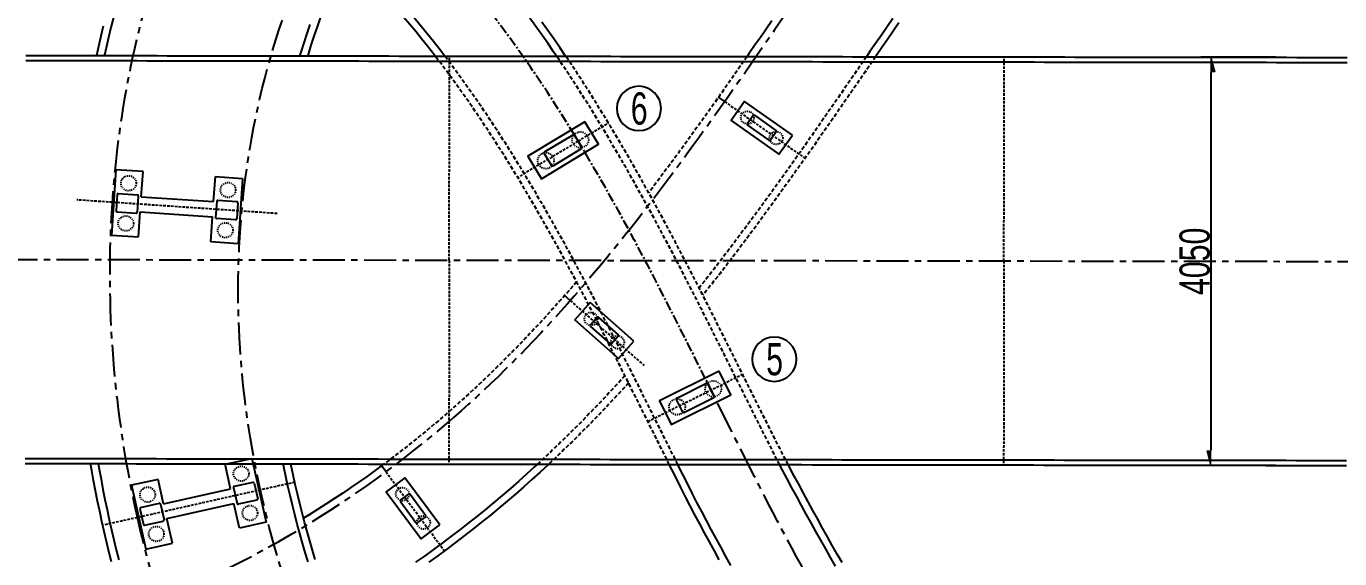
# Model space of a CAD drawing. Header units: millimetres. Extents: x 0 to 987207, y 0 to 5060561.
# Drawn here: x 493675.7 to 493805.9, y 2529696.5 to 2529749.3 of the extents above; entities that cross this region are included whole.
import ezdxf

# ---------------------------------------------------------------- set-up
doc = ezdxf.new("R2010")
doc.units = ezdxf.units.MM
doc.header["$LTSCALE"] = 0.1
doc.linetypes.add('CENTER', pattern=[50.8, 31.75, -6.35, 6.35, -6.35])
doc.linetypes.add('DASHED', pattern=[19.05, 12.7, -6.35])
doc.layers.get('0').update_dxf_attribs({"linetype": 'CONTINUOUS'})
doc.layers.get('Defpoints').update_dxf_attribs({"color": 150, "linetype": 'CONTINUOUS'})
for name, color, linetype in [('1', 1, 'CONTINUOUS'), ('TLJ', 180, 'CONTINUOUS'), ('YLJ', 210, 'CONTINUOUS'), ('zhix', 1, 'CENTER'), ('墩柱图(立面)', 7, 'CONTINUOUS'), ('桥梁', 94, 'CONTINUOUS')]:
    doc.layers.add(name, color=color, linetype=linetype)
doc.layers.add('标注', color=1, linetype='CONTINUOUS', lineweight=18)
doc.styles.add('BM_Dim', font='fsdb_e.shx', dxfattribs={"width": 0.75, "bigfont": 'hztxt.shx'})
doc.styles.add('MyFont', font='fsdb_e.shx', dxfattribs={"width": 0.78, "bigfont": 'hztxt.shx'})
doc.dimstyles.new('1-100', dxfattribs={"dimtxt": 3, "dimasz": 1.5, "dimexe": 1, "dimexo": 0.6, "dimgap": 0.1, "dimtad": 1, "dimdec": 0, "dimlfac": 100, "dimdsep": 46, "dimtxsty": 'BM_Dim', "dimblk": 'ARR-1', "dimcen": 0.09, "dimclrd": 256, "dimclre": 256, "dimclrt": 7, "dimadec": 1, "dimazin": 2, "dimtfac": 1, "dimtdec": 0, "dimtmove": 2, "dimatfit": 3, "dimldrblk": 'ARR-1', "dimfxl": 1, "dimtolj": 1, "dimtzin": 0, "dimlwd": 25, "dimarcsym": 1})

# ---------------------------------------------------------------- blocks, each defined once
blk = doc.blocks.new('ARR-1')
at = {"color": 1, "linetype": 'Continuous'}
for p, q in [((0, 0), (-1, 0)), ((0, 0), (-0.966, -0.259)), ((-0.966, -0.259), (-0.966, 0))]:
    blk.add_line(p, q, dxfattribs=at)
for points in [[(-0.966, -0.259), (-0.966, 0), (0, 0)], [(0, 0), (-0.966, 0), (-0.966, -0.259), (0, 0)], [(0, 0), (-0.966, -0.259), (-0.966, 0), (0, 0)], [(0, 0), (-0.966, -0.259), (-0.966, 0), (0, 0)]]:
    blk.add_solid(points, dxfattribs=at)
blk = doc.blocks.new('*D391')
at = {"layer": 'Defpoints', "color": 0}
for p in [(493800.16, 2529746.24), (493793.15, 2529705.74), (493800.16, 2529705.74)]:
    blk.add_point(p, dxfattribs=at)
at = {"layer": '标注', "lineweight": -2}
for p, q in [((493799.56, 2529746.24), (493792.15, 2529746.24)), ((493799.56, 2529705.74), (493792.15, 2529705.74))]:
    blk.add_line(p, q, dxfattribs=at)
at = {"layer": '标注', "lineweight": 25}
blk.add_line((493793.15, 2529744.74), (493793.15, 2529707.24), dxfattribs=at)
at = {"layer": '标注', "lineweight": 25, "xscale": 1.5, "yscale": 1.5, "zscale": 1.5}
for p, rotation in [((493793.15, 2529746.24), 90), ((493793.15, 2529705.74), 270)]:
    blk.add_blockref('ARR-1', p, dxfattribs=dict(at, rotation=rotation))
at = {"layer": '标注', "color": 7, "insert": (493791.55, 2529725.99), "char_height": 3, "attachment_point": 5, "rotation": 90, "style": 'BM_Dim'}
blk.add_mtext('\\A1;4050', dxfattribs=at)

msp = doc.modelspace()

# ---------------------------------------------------------------- linework, layer by layer
at = {"layer": '1', "color": 8, "linetype": 'Continuous'}
for p, q in [((493747.7589, 2529740.4625), (493747.1818, 2529739.6458)), ((493747.2058, 2529739.5065), (493749.3292, 2529738.0061)), ((493747.8983, 2529740.4865), (493750.0217, 2529738.9861)), ((493750.0457, 2529738.8468), (493749.4686, 2529738.0301)), ((493684.5733, 2529735.0826), (493684.1315, 2529728.5977)), ((493687.2671, 2529734.8991), (493684.5733, 2529735.0826)), ((493687.0972, 2529732.4049), (493687.2671, 2529734.8991)), ((493694.2705, 2529731.9161), (493694.4405, 2529734.4103)), ((493694.2705, 2529731.9161), (493694.4405, 2529734.4103)), ((493694.4405, 2529734.4103), (493697.1342, 2529734.2268)), ((493697.1342, 2529734.2268), (493696.6924, 2529727.7418)), ((493684.7061, 2529732.6179), (493684.5973, 2529731.0216)), ((493684.8127, 2529732.7109), (493686.7083, 2529732.5817)), ((493686.8013, 2529732.4752), (493686.6925, 2529730.8789)), ((493687.0972, 2529732.4049), (493694.2705, 2529731.9161)), ((493694.5732, 2529731.9456), (493694.4645, 2529730.3493)), ((493696.5754, 2529731.9094), (493694.6798, 2529732.0386)), ((493696.6684, 2529731.8029), (493696.5596, 2529730.2066)), ((493684.6903, 2529730.915), (493686.5859, 2529730.7859)), ((493686.8253, 2529728.4141), (493686.9952, 2529730.9083)), ((493686.9952, 2529730.9083), (493694.1686, 2529730.4196)), ((493693.9986, 2529727.9254), (493694.1686, 2529730.4196)), ((493693.9986, 2529727.9254), (493694.1686, 2529730.4196)), ((493696.453, 2529730.1136), (493694.5574, 2529730.2428)), ((493684.1315, 2529728.5977), (493686.8253, 2529728.4141)), ((493696.6924, 2529727.7418), (493693.9986, 2529727.9254)), ((493732.2864, 2529720.4199), (493731.6254, 2529719.6696)), ((493732.4275, 2529720.4289), (493734.3785, 2529718.7102)), ((493731.6343, 2529719.5284), (493733.5852, 2529717.8097)), ((493734.3874, 2529718.569), (493733.7264, 2529717.8187)), ((493695.4098, 2529705.8435), (493698.0444, 2529706.4342)), ((493695.9567, 2529703.404), (493695.4098, 2529705.8435)), ((493695.9567, 2529703.404), (493695.4098, 2529705.8435)), ((493698.0444, 2529706.4342), (493699.4664, 2529700.0916)), ((493688.7647, 2529704.3536), (493686.1301, 2529703.7629)), ((493689.3117, 2529701.9142), (493688.7647, 2529704.3536)), ((493686.1301, 2529703.7629), (493687.5522, 2529697.4204)), ((493689.3117, 2529701.9142), (493695.9567, 2529703.404)), ((493696.2385, 2529703.5184), (493696.5885, 2529701.9572)), ((493698.1682, 2529704.0536), (493696.3142, 2529703.6379)), ((493698.2876, 2529703.9779), (493698.6377, 2529702.4166)), ((493687.0346, 2529701.5574), (493688.8885, 2529701.973)), ((493689.008, 2529701.8973), (493689.358, 2529700.3361)), ((493689.6398, 2529700.4505), (493696.2849, 2529701.9404)), ((493696.8318, 2529699.5009), (493696.2849, 2529701.9404)), ((493696.8318, 2529699.5009), (493696.2849, 2529701.9404)), ((493698.562, 2529702.2972), (493696.708, 2529701.8815)), ((493712.7817, 2529702.1659), (493714.3263, 2529700.0745)), ((493713.6071, 2529702.8999), (493712.8027, 2529702.3058)), ((493713.7469, 2529702.8789), (493715.2916, 2529700.7874)), ((493686.9589, 2529701.4379), (493687.3089, 2529699.8767)), ((493690.1868, 2529698.0111), (493689.6398, 2529700.4505)), ((493715.2706, 2529700.6476), (493714.4662, 2529700.0535)), ((493687.4284, 2529699.801), (493689.2823, 2529700.2166)), ((493699.4664, 2529700.0916), (493696.8318, 2529699.5009)), ((493687.5522, 2529697.4204), (493690.1868, 2529698.0111))]:
    msp.add_line(p, q, dxfattribs=at)
at = {"layer": '1', "color": 4, "linetype": 'Continuous'}
for p, q in [((493727.0892, 2529736.8465), (493729.9129, 2529738.5544)), ((493730.0502, 2529738.5206), (493730.7747, 2529737.3227)), ((493727.9173, 2529735.4774), (493730.7409, 2529737.1854)), ((493727.0554, 2529736.7092), (493727.78, 2529735.5113)), ((493740.1838, 2529712.4214), (493743.1372, 2529713.8937)), ((493743.2713, 2529713.8488), (493743.8959, 2529712.5958)), ((493740.1389, 2529712.2873), (493740.7635, 2529711.0344)), ((493740.8976, 2529710.9895), (493743.851, 2529712.4617))]:
    msp.add_line(p, q, dxfattribs=at)
at = {"layer": '1', "color": 8, "linetype": 'Continuous'}
for points in [[(493751.6458, 2529738.512), (493746.9089, 2529741.859), (493745.5817, 2529739.9806), (493750.3186, 2529736.6336), (493751.6458, 2529738.512)], [(493735.9426, 2529718.0652), (493731.5905, 2529721.8992), (493730.0702, 2529720.1734), (493734.4223, 2529716.3394), (493735.9426, 2529718.0652)], [(493716.6846, 2529699.8272), (493713.2388, 2529704.4926), (493711.3887, 2529703.1262), (493714.8345, 2529698.4607), (493716.6846, 2529699.8272)]]:
    msp.add_lwpolyline(points, dxfattribs=at)
at = {"layer": '1', "color": 4, "linetype": 'Continuous'}
for points in [[(493731.0659, 2529739.8362), (493725.4186, 2529736.4204), (493726.7642, 2529734.1957), (493732.4115, 2529737.6115), (493731.0659, 2529739.8362)], [(493744.3908, 2529715.0773), (493738.4841, 2529712.1328), (493739.644, 2529709.8059), (493745.5508, 2529712.7504), (493744.3908, 2529715.0773)]]:
    msp.add_lwpolyline(points, dxfattribs=at)
at = {"layer": '1', "color": 8, "linetype": 'DASHED', "ltscale": 0.01}
for centre, radius in [((493747.1845, 2529740.2562), 0.65), ((493750.043, 2529738.2364), 0.65), ((493685.8353, 2529733.7438), 0.75), ((493695.7024, 2529733.0715), 0.75), ((493685.5633, 2529729.753), 0.75), ((493695.4305, 2529729.0807), 0.75), ((493731.6933, 2529720.2761), 0.65), ((493734.3195, 2529717.9625), 0.65), ((493697.0005, 2529704.9191), 0.75), ((493687.7209, 2529702.8385), 0.75), ((493712.9969, 2529702.8844), 0.65), ((493697.8756, 2529701.016), 0.75), ((493715.0763, 2529700.069), 0.65), ((493688.596, 2529698.9354), 0.75)]:
    msp.add_circle(centre, radius, dxfattribs=at)
at = {"layer": '1', "color": 1, "linetype": 'DASHED', "ltscale": 0.01}
for centre in [(493730.6264, 2529738.051), (493727.2038, 2529735.9808), (493743.8073, 2529713.3338), (493740.2275, 2529711.5493)]:
    msp.add_circle(centre, 0.8, dxfattribs=at)
at = {"layer": '1', "color": 8, "linetype": 'Continuous'}
for centre, start, end in [((493747.2635, 2529739.5881), 144.755793, 234.755793), ((493747.8406, 2529740.4048), 54.755793, 144.755793), ((493749.964, 2529738.9045), 324.755793, 54.755793), ((493749.3869, 2529738.0878), 234.755793, 324.755793), ((493684.8059, 2529732.6111), 86.102232, 176.102232), ((493686.7015, 2529732.482), 356.102232, 86.102232), ((493694.673, 2529731.9388), 86.102232, 176.102232), ((493696.5686, 2529731.8097), 356.102232, 86.102232), ((493684.6971, 2529731.0148), 176.102232, 266.102232), ((493686.5927, 2529730.8857), 266.102232, 356.102232), ((493694.5642, 2529730.3425), 176.102232, 266.102232), ((493696.4598, 2529730.2134), 266.102232, 356.102232), ((493732.3614, 2529720.3538), 48.621762, 138.621762), ((493731.7004, 2529719.6035), 138.621762, 228.621762), ((493734.3124, 2529718.6351), 318.621762, 48.621762), ((493733.6514, 2529717.8848), 228.621762, 318.621762), ((493696.3361, 2529703.5403), 102.637038, 192.637038), ((493698.1901, 2529703.956), 12.637038, 102.637038), ((493688.9104, 2529701.8754), 12.637038, 102.637038), ((493696.6861, 2529701.9791), 192.637038, 282.637038), ((493698.5401, 2529702.3948), 282.637038, 12.637038), ((493712.8621, 2529702.2253), 126.448831, 216.448831), ((493713.6665, 2529702.8194), 36.448831, 126.448831), ((493687.0565, 2529701.4598), 102.637038, 192.637038), ((493715.2111, 2529700.728), 306.448831, 36.448831), ((493687.4065, 2529699.8985), 192.637038, 282.637038), ((493689.2605, 2529700.3142), 282.637038, 12.637038), ((493714.4068, 2529700.1339), 216.448831, 306.448831)]:
    msp.add_arc(centre, 0.1, start, end, dxfattribs=at)
at = {"layer": '1', "color": 4, "linetype": 'Continuous'}
for centre, start, end in [((493729.9646, 2529738.4688), 31.168044, 121.168044), ((493727.141, 2529736.7609), 121.168044, 211.168044), ((493730.6892, 2529737.2709), 301.168044, 31.168044), ((493727.8655, 2529735.563), 211.168044, 301.168044), ((493743.1818, 2529713.8042), 26.496033, 116.496033), ((493740.2284, 2529712.3319), 116.496033, 206.496033), ((493743.8064, 2529712.5512), 296.496033, 26.496033), ((493740.853, 2529711.079), 206.496033, 296.496033)]:
    msp.add_arc(centre, 0.1, start, end, dxfattribs=at)
at = {"layer": 'TLJ', "flags": 128}
for points in [[(493716.2354, 2529746.3646), (493716.0551, 2529746.5992), (493715.4778, 2529747.3366), (493714.8947, 2529748.0676), (493714.3057, 2529748.7919), (493713.7106, 2529749.5095), (493713.1095, 2529750.2201), (493712.5023, 2529750.9236), (493711.8888, 2529751.6198), (493711.2691, 2529752.3085), (493710.6431, 2529752.9895), (493710.0107, 2529753.6627), (493709.3719, 2529754.328), (493708.7257, 2529754.9861), (493708.0724, 2529755.6369), (493707.4296, 2529756.263)], [(493729.187, 2529746.3454), (493729.1723, 2529746.3673), (493728.5945, 2529747.2152), (493728.01, 2529748.0593), (493727.4185, 2529748.8994), (493726.8199, 2529749.7354)], [(493741.5187, 2529701.7309), (493741.0604, 2529702.6334), (493740.6043, 2529703.5354), (493740.15, 2529704.4367), (493739.6975, 2529705.3373), (493739.4505, 2529705.8303)], [(493756.5858, 2529696.0888), (493756.0959, 2529696.943), (493755.6091, 2529697.7999), (493755.1253, 2529698.6594), (493754.6442, 2529699.5214), (493754.1658, 2529700.3858), (493753.6899, 2529701.2524), (493753.2162, 2529702.1211), (493752.7447, 2529702.9919), (493752.2751, 2529703.8647), (493751.8074, 2529704.7392), (493751.3412, 2529705.6155), (493751.2368, 2529705.8129)], [(493744.4032, 2529696.3525), (493743.9151, 2529697.2489), (493743.4301, 2529698.1454), (493742.9482, 2529699.0419), (493742.4691, 2529699.9384), (493741.9927, 2529700.8348), (493741.5187, 2529701.7309)]]:
    msp.add_lwpolyline(points, dxfattribs=at)
at = {"layer": 'TLJ', "color": 8, "flags": 128}
for points in [[(493703.6138, 2529746.3833), (493703.659, 2529746.5332), (493703.9461, 2529747.4443), (493704.2448, 2529748.3515), (493704.5551, 2529749.2546), (493704.8769, 2529750.1535)], [(493682.6936, 2529746.4414), (493682.8896, 2529747.3585), (493683.1167, 2529748.3694), (493683.3541, 2529749.378)], [(493749.609, 2529749.8644), (493749.0414, 2529749.0416), (493748.4733, 2529748.2192), (493747.9047, 2529747.3974), (493747.3353, 2529746.5763), (493747.1565, 2529746.3189)], [(493762.2176, 2529749.6525), (493761.6536, 2529748.8368), (493761.0891, 2529748.019), (493760.5238, 2529747.1993), (493759.9578, 2529746.3778), (493759.9043, 2529746.3001)], [(493675.6556, 2529746.4246), (493676.6556, 2529746.4231), (493677.6556, 2529746.4216), (493678.6556, 2529746.4201), (493679.6556, 2529746.4187), (493680.6556, 2529746.4172), (493681.6556, 2529746.4157), (493682.6556, 2529746.4142), (493683.6556, 2529746.4127), (493684.6556, 2529746.4113), (493685.6556, 2529746.4098), (493686.6556, 2529746.4083), (493687.6556, 2529746.4068), (493688.6556, 2529746.4054), (493689.6556, 2529746.4039), (493690.6556, 2529746.4024), (493691.6556, 2529746.4009), (493692.6556, 2529746.3994), (493693.6556, 2529746.398), (493694.6556, 2529746.3965), (493695.6556, 2529746.395), (493696.6556, 2529746.3935), (493697.6556, 2529746.3921), (493698.6556, 2529746.3906), (493699.6556, 2529746.3891), (493700.6556, 2529746.3876), (493701.6556, 2529746.3862), (493702.6556, 2529746.3847), (493703.6556, 2529746.3832), (493704.6556, 2529746.3817), (493705.6556, 2529746.3802), (493706.6556, 2529746.3788), (493707.6556, 2529746.3773), (493708.6556, 2529746.3758), (493709.6556, 2529746.3743), (493710.6556, 2529746.3729), (493711.6556, 2529746.3714), (493712.6556, 2529746.3699), (493713.6556, 2529746.3684), (493714.6556, 2529746.3669), (493715.6556, 2529746.3655), (493716.6556, 2529746.364), (493717.6556, 2529746.3625), (493718.6556, 2529746.361), (493719.6556, 2529746.3596), (493720.6556, 2529746.3581), (493721.6556, 2529746.3566), (493722.6555, 2529746.3551), (493723.6555, 2529746.3537), (493724.6555, 2529746.3522), (493725.6555, 2529746.3507), (493726.6555, 2529746.3492), (493727.6555, 2529746.3477), (493728.6555, 2529746.3463), (493729.6555, 2529746.3448), (493730.6555, 2529746.3433), (493731.6555, 2529746.3418), (493732.6555, 2529746.3404), (493733.6555, 2529746.3389), (493734.6555, 2529746.3374), (493735.6555, 2529746.3359), (493736.6555, 2529746.3344), (493737.6555, 2529746.333), (493738.6555, 2529746.3315), (493739.6555, 2529746.33), (493740.6555, 2529746.3285), (493741.6555, 2529746.3271), (493742.6555, 2529746.3256), (493743.6555, 2529746.3241), (493744.6555, 2529746.3226), (493745.6555, 2529746.3212), (493746.6555, 2529746.3197), (493747.6555, 2529746.3182), (493748.6555, 2529746.3167), (493749.6555, 2529746.3152), (493750.6555, 2529746.3138), (493751.6555, 2529746.3123), (493752.6555, 2529746.3108), (493753.6555, 2529746.3093), (493754.6555, 2529746.3079), (493755.6555, 2529746.3064), (493756.6555, 2529746.3049), (493757.6555, 2529746.3034), (493758.6555, 2529746.3019), (493759.6555, 2529746.3005), (493760.6555, 2529746.299), (493761.6555, 2529746.2975), (493762.6555, 2529746.296), (493763.6555, 2529746.2946), (493764.6555, 2529746.2931), (493765.6555, 2529746.2916), (493766.6555, 2529746.2901), (493767.6555, 2529746.2886), (493768.6555, 2529746.2872), (493769.6555, 2529746.2857), (493770.6555, 2529746.2842), (493771.6555, 2529746.2827), (493772.6555, 2529746.2813), (493773.6555, 2529746.2798), (493774.6555, 2529746.2783), (493775.6555, 2529746.2768), (493776.6555, 2529746.2754), (493777.6555, 2529746.2739), (493778.6555, 2529746.2724), (493779.6555, 2529746.2709), (493780.6555, 2529746.2694), (493781.6555, 2529746.268), (493782.6555, 2529746.2665), (493783.6555, 2529746.265), (493784.6555, 2529746.2635), (493785.6555, 2529746.2621), (493786.6555, 2529746.2606), (493787.6555, 2529746.2591), (493788.6555, 2529746.2576), (493789.6555, 2529746.2561), (493790.6555, 2529746.2547), (493791.6555, 2529746.2532), (493792.6555, 2529746.2517), (493793.6555, 2529746.2502), (493794.6555, 2529746.2488), (493795.6555, 2529746.2473), (493796.6555, 2529746.2458), (493797.6555, 2529746.2443), (493798.6555, 2529746.2429), (493799.6555, 2529746.2414), (493800.6555, 2529746.2399), (493801.6555, 2529746.2384), (493802.6555, 2529746.2369), (493803.6555, 2529746.2355), (493804.6555, 2529746.234), (493805.6555, 2529746.2325), (493806.6555, 2529746.231)], [(493675.5958, 2529705.9246), (493676.5958, 2529705.9231), (493677.5958, 2529705.9217), (493678.5958, 2529705.9202), (493679.5958, 2529705.9187), (493680.5958, 2529705.9172), (493681.5958, 2529705.9157), (493682.5958, 2529705.9143), (493683.5958, 2529705.9128), (493684.5958, 2529705.9113), (493685.5958, 2529705.9098), (493686.5958, 2529705.9084), (493687.5958, 2529705.9069), (493688.5958, 2529705.9054), (493689.5958, 2529705.9039), (493690.5958, 2529705.9024), (493691.5958, 2529705.901), (493692.5958, 2529705.8995), (493693.5957, 2529705.898), (493694.5957, 2529705.8965), (493695.5957, 2529705.8951), (493696.5957, 2529705.8936), (493697.5957, 2529705.8921), (493698.5957, 2529705.8906), (493699.5957, 2529705.8892), (493700.5957, 2529705.8877), (493701.5957, 2529705.8862), (493702.5957, 2529705.8847), (493703.5957, 2529705.8832), (493704.5957, 2529705.8818), (493705.5957, 2529705.8803), (493706.5957, 2529705.8788), (493707.5957, 2529705.8773), (493708.5957, 2529705.8759), (493709.5957, 2529705.8744), (493710.5957, 2529705.8729), (493711.5957, 2529705.8714), (493712.5957, 2529705.8699), (493713.5957, 2529705.8685), (493714.5957, 2529705.867), (493715.5957, 2529705.8655), (493716.5957, 2529705.864), (493717.5957, 2529705.8626), (493718.5957, 2529705.8611), (493719.5957, 2529705.8596), (493720.5957, 2529705.8581), (493721.5957, 2529705.8567), (493722.5957, 2529705.8552), (493723.5957, 2529705.8537), (493724.5957, 2529705.8522), (493725.5957, 2529705.8507), (493726.5957, 2529705.8493), (493727.5957, 2529705.8478), (493728.5957, 2529705.8463), (493729.5957, 2529705.8448), (493730.5957, 2529705.8434), (493731.5957, 2529705.8419), (493732.5957, 2529705.8404), (493733.5957, 2529705.8389), (493734.5957, 2529705.8374), (493735.5957, 2529705.836), (493736.5957, 2529705.8345), (493737.5957, 2529705.833), (493738.5957, 2529705.8315), (493739.5957, 2529705.8301), (493740.5957, 2529705.8286), (493741.5957, 2529705.8271), (493742.5957, 2529705.8256), (493743.5957, 2529705.8242), (493744.5957, 2529705.8227), (493745.5957, 2529705.8212), (493746.5957, 2529705.8197), (493747.5957, 2529705.8182), (493748.5957, 2529705.8168), (493749.5957, 2529705.8153), (493750.5957, 2529705.8138), (493751.5957, 2529705.8123), (493752.5957, 2529705.8109), (493753.5957, 2529705.8094), (493754.5957, 2529705.8079), (493755.5957, 2529705.8064), (493756.5957, 2529705.8049), (493757.5957, 2529705.8035), (493758.5957, 2529705.802), (493759.5957, 2529705.8005), (493760.5957, 2529705.799), (493761.5957, 2529705.7976), (493762.5957, 2529705.7961), (493763.5957, 2529705.7946), (493764.5957, 2529705.7931), (493765.5957, 2529705.7916), (493766.5957, 2529705.7902), (493767.5957, 2529705.7887), (493768.5957, 2529705.7872), (493769.5957, 2529705.7857), (493770.5957, 2529705.7843), (493771.5957, 2529705.7828), (493772.5957, 2529705.7813), (493773.5957, 2529705.7798), (493774.5957, 2529705.7784), (493775.5957, 2529705.7769), (493776.5957, 2529705.7754), (493777.5957, 2529705.7739), (493778.5957, 2529705.7724), (493779.5957, 2529705.771), (493780.5957, 2529705.7695), (493781.5957, 2529705.768), (493782.5957, 2529705.7665), (493783.5957, 2529705.7651), (493784.5956, 2529705.7636), (493785.5956, 2529705.7621), (493786.5956, 2529705.7606), (493787.5956, 2529705.7591), (493788.5956, 2529705.7577), (493789.5956, 2529705.7562), (493790.5956, 2529705.7547), (493791.5956, 2529705.7532), (493792.5956, 2529705.7518), (493793.5956, 2529705.7503), (493794.5956, 2529705.7488), (493795.5956, 2529705.7473), (493796.5956, 2529705.7459), (493797.5956, 2529705.7444), (493798.5956, 2529705.7429), (493799.5956, 2529705.7414), (493800.5956, 2529705.7399), (493801.5956, 2529705.7385), (493802.5956, 2529705.737), (493803.5956, 2529705.7355), (493804.5956, 2529705.734), (493805.5956, 2529705.7326), (493806.5956, 2529705.7311)], [(493684.1462, 2529696.1771), (493683.894, 2529697.1758), (493683.6504, 2529698.1767), (493683.4155, 2529699.1797), (493683.1892, 2529700.1846), (493682.9715, 2529701.1915), (493682.7625, 2529702.2004), (493682.5623, 2529703.2111), (493682.3708, 2529704.2237), (493682.1882, 2529705.2381), (493682.0724, 2529705.915)], [(493704.3462, 2529696.3884), (493704.066, 2529697.3124), (493703.795, 2529698.2388), (493703.5332, 2529699.1677), (493703.2809, 2529700.0991), (493703.0379, 2529701.0327), (493702.8044, 2529701.9685), (493702.5806, 2529702.9065), (493702.3663, 2529703.8465), (493702.1618, 2529704.7885), (493701.967, 2529705.7324), (493701.937, 2529705.8857)], [(493711.15, 2529705.8721), (493711.121, 2529705.8504), (493710.321, 2529705.2624), (493709.5154, 2529704.682), (493708.7044, 2529704.1094), (493707.8879, 2529703.5445), (493707.0661, 2529702.9874), (493706.239, 2529702.4382), (493705.4067, 2529701.8968), (493704.5693, 2529701.3634), (493703.7268, 2529700.838), (493703.1761, 2529700.5018)], [(493727.473, 2529705.848), (493727.4307, 2529705.8081), (493726.6335, 2529705.0701), (493725.8284, 2529704.3381), (493725.0154, 2529703.6123), (493724.1944, 2529702.893), (493723.3657, 2529702.1806), (493722.5301, 2529701.4762), (493721.6879, 2529700.7797), (493720.8392, 2529700.0913), (493719.9839, 2529699.411), (493719.1221, 2529698.7389), (493718.254, 2529698.0751), (493717.3796, 2529697.4195), (493716.499, 2529696.7723), (493715.6123, 2529696.1335)]]:
    msp.add_lwpolyline(points, dxfattribs=at)
at = {"layer": 'TLJ', "linetype": 'DASHED', "ltscale": 0.3, "flags": 128}
for points in [[(493739.4505, 2529705.8303), (493739.2466, 2529706.2372), (493738.7971, 2529707.1361), (493738.3487, 2529708.034), (493737.9014, 2529708.9308), (493737.4549, 2529709.8264), (493737.009, 2529710.7208), (493736.5636, 2529711.6138), (493736.1185, 2529712.5053), (493735.6735, 2529713.3953), (493735.2284, 2529714.2837), (493734.7831, 2529715.1703), (493734.3373, 2529716.0551), (493733.8909, 2529716.938), (493733.4437, 2529717.8189), (493732.9955, 2529718.6977), (493732.5462, 2529719.5743), (493732.0956, 2529720.4487), (493731.6435, 2529721.3206), (493731.1898, 2529722.1901), (493730.7343, 2529723.0571), (493730.2768, 2529723.9214), (493729.8171, 2529724.7829), (493729.3552, 2529725.6416), (493728.8908, 2529726.4973), (493728.4237, 2529727.35), (493727.9539, 2529728.1995), (493727.4812, 2529729.0457), (493727.0053, 2529729.8886), (493726.5263, 2529730.728), (493726.0438, 2529731.5638), (493725.5578, 2529732.3958), (493725.0682, 2529733.2241), (493724.5747, 2529734.0485), (493724.0772, 2529734.8688), (493723.5757, 2529735.6849), (493723.07, 2529736.4967), (493722.5599, 2529737.3041), (493722.0453, 2529738.107), (493721.526, 2529738.9052), (493721.0021, 2529739.6985), (493720.4733, 2529740.4869), (493719.9396, 2529741.2703), (493719.4007, 2529742.0484), (493718.8567, 2529742.8212), (493718.3074, 2529743.5884), (493717.7526, 2529744.35), (493717.1924, 2529745.1057), (493716.6266, 2529745.8555), (493716.2354, 2529746.3646)], [(493751.2368, 2529705.8129), (493750.8765, 2529706.4934), (493750.4265, 2529707.3796), (493749.9776, 2529708.2671), (493749.5297, 2529709.156), (493749.0826, 2529710.046), (493748.636, 2529710.9371), (493748.1898, 2529711.8293), (493747.7439, 2529712.7223), (493747.2981, 2529713.6162), (493746.8521, 2529714.5108), (493746.4058, 2529715.4061), (493745.959, 2529716.3019), (493745.5115, 2529717.1981), (493745.0632, 2529718.0948), (493744.6138, 2529718.9917), (493744.1632, 2529719.8887), (493743.7111, 2529720.7859), (493743.2575, 2529721.6831), (493742.8021, 2529722.5802), (493742.3447, 2529723.477), (493741.8852, 2529724.3736), (493741.4234, 2529725.2698), (493740.959, 2529726.1655), (493740.4919, 2529727.0606), (493740.022, 2529727.9549), (493739.549, 2529728.8485), (493739.0727, 2529729.7412), (493738.593, 2529730.6328), (493738.1097, 2529731.5233), (493737.6227, 2529732.4126), (493737.1316, 2529733.3004), (493736.6364, 2529734.1868), (493736.1369, 2529735.0716), (493735.6329, 2529735.9547), (493735.1243, 2529736.8359), (493734.6108, 2529737.7151), (493734.0922, 2529738.5922), (493733.5685, 2529739.467), (493733.0395, 2529740.3395), (493732.5049, 2529741.2094), (493731.9646, 2529742.0766), (493731.4185, 2529742.941), (493730.8663, 2529743.8024), (493730.308, 2529744.6607), (493729.7434, 2529745.5157), (493729.187, 2529746.3454)]]:
    msp.add_lwpolyline(points, dxfattribs=at)
at = {"layer": 'TLJ', "color": 8, "linetype": 'DASHED', "ltscale": 0.3, "flags": 128}
for points in [[(493747.1565, 2529746.3189), (493746.7652, 2529745.7558), (493746.194, 2529744.9363), (493745.6217, 2529744.1177), (493745.0481, 2529743.3001), (493744.4731, 2529742.4837), (493743.8965, 2529741.6686), (493743.3183, 2529740.8549), (493742.7381, 2529740.0426), (493742.156, 2529739.232), (493741.5718, 2529738.423), (493740.9852, 2529737.6158), (493740.3963, 2529736.8106), (493739.8048, 2529736.0074), (493739.2107, 2529735.2063), (493738.6137, 2529734.4075), (493738.0138, 2529733.6111), (493737.4109, 2529732.8171), (493737.4039, 2529732.8081)], [(493759.9043, 2529746.3001), (493759.3907, 2529745.5545), (493758.8225, 2529744.7298), (493758.2532, 2529743.9039), (493757.6825, 2529743.0767), (493757.1104, 2529742.2484), (493756.5366, 2529741.4192), (493755.9611, 2529740.5891), (493755.3837, 2529739.7582), (493754.8041, 2529738.9267), (493754.2224, 2529738.0945), (493753.6383, 2529737.262), (493753.0516, 2529736.429), (493752.4623, 2529735.5959), (493751.8701, 2529734.7626), (493751.275, 2529733.9294), (493750.6767, 2529733.0962), (493750.0752, 2529732.2633), (493749.4702, 2529731.4307), (493748.8616, 2529730.5986), (493748.2493, 2529729.7671), (493747.6331, 2529728.9363), (493747.0128, 2529728.1063), (493746.3884, 2529727.2773), (493745.7596, 2529726.4494), (493745.1264, 2529725.6228), (493744.4885, 2529724.7975), (493743.8459, 2529723.9738), (493743.1983, 2529723.1517), (493742.7792, 2529722.625)], [(493730.2576, 2529723.9574), (493729.8893, 2529723.5298), (493729.235, 2529722.7798), (493728.5761, 2529722.0342), (493727.9122, 2529721.2931), (493727.2435, 2529720.5566), (493726.5697, 2529719.8249), (493725.8907, 2529719.0982), (493725.2065, 2529718.3765), (493724.517, 2529717.6601), (493723.8221, 2529716.9492), (493723.1217, 2529716.2438), (493722.4158, 2529715.5442), (493721.7042, 2529714.8506), (493720.9869, 2529714.163), (493720.2638, 2529713.4817), (493719.5348, 2529712.8069), (493718.7999, 2529712.1387), (493718.0591, 2529711.4774), (493717.3123, 2529710.823), (493716.5593, 2529710.1759), (493715.8003, 2529709.5359), (493715.0351, 2529708.9032), (493714.264, 2529708.2777), (493713.487, 2529707.6597), (493712.7041, 2529707.0491), (493711.9154, 2529706.446), (493711.15, 2529705.8721)], [(493735.4069, 2529713.9275), (493734.9923, 2529713.4711), (493734.2682, 2529712.6847), (493733.5372, 2529711.9022), (493732.7993, 2529711.1239), (493732.0543, 2529710.3499), (493731.3022, 2529709.5805), (493730.5429, 2529708.8157), (493729.7761, 2529708.0559), (493729.0019, 2529707.3012), (493728.2202, 2529706.5519), (493727.473, 2529705.848)]]:
    msp.add_lwpolyline(points, dxfattribs=at)
at = {"layer": 'YLJ', "color": 210, "flags": 128}
for points in [[(493717.1823, 2529746.3632), (493716.6477, 2529747.0589), (493716.0663, 2529747.8016), (493715.4788, 2529748.538), (493714.8853, 2529749.2679), (493714.2856, 2529749.991), (493713.6797, 2529750.7073), (493713.0675, 2529751.4165), (493712.4489, 2529752.1185), (493711.824, 2529752.8131), (493711.1925, 2529753.5), (493710.5546, 2529754.1792), (493709.9099, 2529754.8505), (493709.258, 2529755.5145), (493708.5987, 2529756.1712), (493707.9322, 2529756.8205), (493707.7713, 2529756.9738)], [(493728.2786, 2529746.3468), (493727.9763, 2529746.7905), (493727.395, 2529747.63), (493726.8069, 2529748.4653), (493726.2119, 2529749.2964), (493725.6098, 2529750.123)], [(493742.1871, 2529702.0711), (493741.7294, 2529702.9724), (493741.2738, 2529703.8733), (493740.82, 2529704.7738), (493740.3679, 2529705.6737), (493740.29, 2529705.829)], [(493755.9304, 2529695.7242), (493755.4389, 2529696.5812), (493754.9507, 2529697.4408), (493754.4655, 2529698.3028), (493753.9832, 2529699.1671), (493753.5036, 2529700.0337), (493753.0265, 2529700.9024), (493752.5518, 2529701.7731), (493752.0794, 2529702.6458), (493751.6089, 2529703.5202), (493751.1403, 2529704.3963), (493750.6735, 2529705.274), (493750.3876, 2529705.8141)], [(493745.557, 2529695.8086), (493745.0666, 2529696.7025), (493744.5795, 2529697.5969), (493744.0955, 2529698.4915), (493743.6144, 2529699.3864), (493743.1361, 2529700.2814), (493742.6604, 2529701.1763), (493742.1871, 2529702.0711)]]:
    msp.add_lwpolyline(points, dxfattribs=at)
at = {"layer": 'YLJ', "color": 8, "flags": 128}
for points in [[(493684.3294, 2529750.201), (493684.0833, 2529749.2023), (493683.8476, 2529748.2013), (493683.6223, 2529747.1979), (493683.4605, 2529746.4413)], [(493761.6009, 2529750.0793), (493761.0365, 2529749.2631), (493760.4717, 2529748.4449), (493759.9063, 2529747.6249), (493759.3401, 2529746.8032), (493758.9945, 2529746.3014)], [(493702.8309, 2529746.3844), (493702.9422, 2529746.7541), (493703.2322, 2529747.6743), (493703.5339, 2529748.5907), (493703.8473, 2529749.5029)], [(493675.6549, 2529745.9246), (493676.6549, 2529745.9231), (493677.6549, 2529745.9216), (493678.6549, 2529745.9201), (493679.6549, 2529745.9187), (493680.6549, 2529745.9172), (493681.6549, 2529745.9157), (493682.6549, 2529745.9142), (493683.6549, 2529745.9127), (493684.6549, 2529745.9113), (493685.6549, 2529745.9098), (493686.6548, 2529745.9083), (493687.6548, 2529745.9068), (493688.6548, 2529745.9054), (493689.6548, 2529745.9039), (493690.6548, 2529745.9024), (493691.6548, 2529745.9009), (493692.6548, 2529745.8995), (493693.6548, 2529745.898), (493694.6548, 2529745.8965), (493695.6548, 2529745.895), (493696.6548, 2529745.8935), (493697.6548, 2529745.8921), (493698.6548, 2529745.8906), (493699.6548, 2529745.8891), (493700.6548, 2529745.8876), (493701.6548, 2529745.8862), (493702.6548, 2529745.8847), (493703.6548, 2529745.8832), (493704.6548, 2529745.8817), (493705.6548, 2529745.8802), (493706.6548, 2529745.8788), (493707.6548, 2529745.8773), (493708.6548, 2529745.8758), (493709.6548, 2529745.8743), (493710.6548, 2529745.8729), (493711.6548, 2529745.8714), (493712.6548, 2529745.8699), (493713.6548, 2529745.8684), (493714.6548, 2529745.8669), (493715.6548, 2529745.8655), (493716.6548, 2529745.864), (493717.6548, 2529745.8625), (493718.6548, 2529745.861), (493719.6548, 2529745.8596), (493720.6548, 2529745.8581), (493721.6548, 2529745.8566), (493722.6548, 2529745.8551), (493723.6548, 2529745.8537), (493724.6548, 2529745.8522), (493725.6548, 2529745.8507), (493726.6548, 2529745.8492), (493727.6548, 2529745.8477), (493728.6548, 2529745.8463), (493729.6548, 2529745.8448), (493730.6548, 2529745.8433), (493731.6548, 2529745.8418), (493732.6548, 2529745.8404), (493733.6548, 2529745.8389), (493734.6548, 2529745.8374), (493735.6548, 2529745.8359), (493736.6548, 2529745.8344), (493737.6548, 2529745.833), (493738.6548, 2529745.8315), (493739.6548, 2529745.83), (493740.6548, 2529745.8285), (493741.6548, 2529745.8271), (493742.6548, 2529745.8256), (493743.6548, 2529745.8241), (493744.6548, 2529745.8226), (493745.6548, 2529745.8212), (493746.6548, 2529745.8197), (493747.6548, 2529745.8182), (493748.6548, 2529745.8167), (493749.6548, 2529745.8152), (493750.6548, 2529745.8138), (493751.6548, 2529745.8123), (493752.6548, 2529745.8108), (493753.6548, 2529745.8093), (493754.6548, 2529745.8079), (493755.6548, 2529745.8064), (493756.6548, 2529745.8049), (493757.6548, 2529745.8034), (493758.6548, 2529745.8019), (493759.6548, 2529745.8005), (493760.6548, 2529745.799), (493761.6548, 2529745.7975), (493762.6548, 2529745.796), (493763.6548, 2529745.7946), (493764.6548, 2529745.7931), (493765.6548, 2529745.7916), (493766.6548, 2529745.7901), (493767.6548, 2529745.7887), (493768.6548, 2529745.7872), (493769.6548, 2529745.7857), (493770.6548, 2529745.7842), (493771.6548, 2529745.7827), (493772.6548, 2529745.7813), (493773.6548, 2529745.7798), (493774.6548, 2529745.7783), (493775.6548, 2529745.7768), (493776.6548, 2529745.7754), (493777.6548, 2529745.7739), (493778.6547, 2529745.7724), (493779.6547, 2529745.7709), (493780.6547, 2529745.7694), (493781.6547, 2529745.768), (493782.6547, 2529745.7665), (493783.6547, 2529745.765), (493784.6547, 2529745.7635), (493785.6547, 2529745.7621), (493786.6547, 2529745.7606), (493787.6547, 2529745.7591), (493788.6547, 2529745.7576), (493789.6547, 2529745.7561), (493790.6547, 2529745.7547), (493791.6547, 2529745.7532), (493792.6547, 2529745.7517), (493793.6547, 2529745.7502), (493794.6547, 2529745.7488), (493795.6547, 2529745.7473), (493796.6547, 2529745.7458), (493797.6547, 2529745.7443), (493798.6547, 2529745.7429), (493799.6547, 2529745.7414), (493800.6547, 2529745.7399), (493801.6547, 2529745.7384), (493802.6547, 2529745.7369), (493803.6547, 2529745.7355), (493804.6547, 2529745.734), (493805.6547, 2529745.7325), (493806.6547, 2529745.731)], [(493675.5965, 2529706.4246), (493676.5965, 2529706.4231), (493677.5965, 2529706.4217), (493678.5965, 2529706.4202), (493679.5965, 2529706.4187), (493680.5965, 2529706.4172), (493681.5965, 2529706.4157), (493682.5965, 2529706.4143), (493683.5965, 2529706.4128), (493684.5965, 2529706.4113), (493685.5965, 2529706.4098), (493686.5965, 2529706.4084), (493687.5965, 2529706.4069), (493688.5965, 2529706.4054), (493689.5965, 2529706.4039), (493690.5965, 2529706.4024), (493691.5965, 2529706.401), (493692.5965, 2529706.3995), (493693.5965, 2529706.398), (493694.5965, 2529706.3965), (493695.5965, 2529706.3951), (493696.5965, 2529706.3936), (493697.5965, 2529706.3921), (493698.5965, 2529706.3906), (493699.5965, 2529706.3892), (493700.5965, 2529706.3877), (493701.5965, 2529706.3862), (493702.5965, 2529706.3847), (493703.5965, 2529706.3832), (493704.5965, 2529706.3818), (493705.5965, 2529706.3803), (493706.5965, 2529706.3788), (493707.5965, 2529706.3773), (493708.5965, 2529706.3759), (493709.5965, 2529706.3744), (493710.5965, 2529706.3729), (493711.5965, 2529706.3714), (493712.5965, 2529706.3699), (493713.5965, 2529706.3685), (493714.5965, 2529706.367), (493715.5965, 2529706.3655), (493716.5965, 2529706.364), (493717.5965, 2529706.3626), (493718.5965, 2529706.3611), (493719.5965, 2529706.3596), (493720.5965, 2529706.3581), (493721.5965, 2529706.3567), (493722.5965, 2529706.3552), (493723.5965, 2529706.3537), (493724.5965, 2529706.3522), (493725.5965, 2529706.3507), (493726.5965, 2529706.3493), (493727.5965, 2529706.3478), (493728.5964, 2529706.3463), (493729.5964, 2529706.3448), (493730.5964, 2529706.3434), (493731.5964, 2529706.3419), (493732.5964, 2529706.3404), (493733.5964, 2529706.3389), (493734.5964, 2529706.3374), (493735.5964, 2529706.336), (493736.5964, 2529706.3345), (493737.5964, 2529706.333), (493738.5964, 2529706.3315), (493739.5964, 2529706.3301), (493740.5964, 2529706.3286), (493741.5964, 2529706.3271), (493742.5964, 2529706.3256), (493743.5964, 2529706.3241), (493744.5964, 2529706.3227), (493745.5964, 2529706.3212), (493746.5964, 2529706.3197), (493747.5964, 2529706.3182), (493748.5964, 2529706.3168), (493749.5964, 2529706.3153), (493750.5964, 2529706.3138), (493751.5964, 2529706.3123), (493752.5964, 2529706.3109), (493753.5964, 2529706.3094), (493754.5964, 2529706.3079), (493755.5964, 2529706.3064), (493756.5964, 2529706.3049), (493757.5964, 2529706.3035), (493758.5964, 2529706.302), (493759.5964, 2529706.3005), (493760.5964, 2529706.299), (493761.5964, 2529706.2976), (493762.5964, 2529706.2961), (493763.5964, 2529706.2946), (493764.5964, 2529706.2931), (493765.5964, 2529706.2916), (493766.5964, 2529706.2902), (493767.5964, 2529706.2887), (493768.5964, 2529706.2872), (493769.5964, 2529706.2857), (493770.5964, 2529706.2843), (493771.5964, 2529706.2828), (493772.5964, 2529706.2813), (493773.5964, 2529706.2798), (493774.5964, 2529706.2784), (493775.5964, 2529706.2769), (493776.5964, 2529706.2754), (493777.5964, 2529706.2739), (493778.5964, 2529706.2724), (493779.5964, 2529706.271), (493780.5964, 2529706.2695), (493781.5964, 2529706.268), (493782.5964, 2529706.2665), (493783.5964, 2529706.2651), (493784.5964, 2529706.2636), (493785.5964, 2529706.2621), (493786.5964, 2529706.2606), (493787.5964, 2529706.2591), (493788.5964, 2529706.2577), (493789.5964, 2529706.2562), (493790.5964, 2529706.2547), (493791.5964, 2529706.2532), (493792.5964, 2529706.2518), (493793.5964, 2529706.2503), (493794.5964, 2529706.2488), (493795.5964, 2529706.2473), (493796.5964, 2529706.2459), (493797.5964, 2529706.2444), (493798.5964, 2529706.2429), (493799.5964, 2529706.2414), (493800.5964, 2529706.2399), (493801.5964, 2529706.2385), (493802.5964, 2529706.237), (493803.5964, 2529706.2355), (493804.5964, 2529706.234), (493805.5964, 2529706.2326), (493806.5964, 2529706.2311)], [(493682.8335, 2529705.9139), (493682.9269, 2529705.3677), (493683.1083, 2529704.3599), (493683.2986, 2529703.3537), (493683.4976, 2529702.3493), (493683.7053, 2529701.3468), (493683.9216, 2529700.3462), (493684.1465, 2529699.3476), (493684.3799, 2529698.3509), (493684.622, 2529697.3563), (493684.8726, 2529696.3638)], [(493703.6295, 2529696.1672), (493703.3472, 2529697.0982), (493703.0741, 2529698.0318), (493702.8103, 2529698.968), (493702.556, 2529699.9065), (493702.3111, 2529700.8475), (493702.0758, 2529701.7907), (493701.8502, 2529702.7361), (493701.6342, 2529703.6836), (493701.428, 2529704.6332), (493701.2317, 2529705.5846), (493701.1726, 2529705.8868)], [(493726.3715, 2529705.8496), (493726.1264, 2529705.6227), (493725.3264, 2529704.8953), (493724.5185, 2529704.1741), (493723.7028, 2529703.4594), (493722.8795, 2529702.7517), (493722.0494, 2529702.0519), (493721.2127, 2529701.36), (493720.3695, 2529700.6761), (493719.5198, 2529700.0002), (493718.6637, 2529699.3325), (493717.8013, 2529698.673), (493716.9326, 2529698.0217), (493716.0578, 2529697.3787), (493715.1768, 2529696.7441), (493714.2899, 2529696.1179)]]:
    msp.add_lwpolyline(points, dxfattribs=at)
at = {"layer": 'YLJ', "color": 210, "linetype": 'DASHED', "ltscale": 0.3, "flags": 128}
for points in [[(493740.29, 2529705.829), (493739.9173, 2529706.5729), (493739.468, 2529707.4713), (493739.0198, 2529708.3689), (493738.5726, 2529709.2655), (493738.1261, 2529710.161), (493737.6802, 2529711.0555), (493737.2347, 2529711.9487), (493736.7895, 2529712.8405), (493736.3442, 2529713.731), (493735.8988, 2529714.62), (493735.4531, 2529715.5073), (493735.0068, 2529716.393), (493734.5599, 2529717.2769), (493734.1121, 2529718.159), (493733.6633, 2529719.0391), (493733.2133, 2529719.9171), (493732.7619, 2529720.793), (493732.3089, 2529721.6667), (493731.8543, 2529722.538), (493731.3977, 2529723.4069), (493730.9391, 2529724.2733), (493730.4783, 2529725.1371), (493730.015, 2529725.9981), (493729.5493, 2529726.8563), (493729.0808, 2529727.7116), (493728.6095, 2529728.5638), (493728.1351, 2529729.4129), (493727.6576, 2529730.2588), (493727.1767, 2529731.1013), (493726.6924, 2529731.9403), (493726.2045, 2529732.7758), (493725.7127, 2529733.6076), (493725.2171, 2529734.4355), (493724.7174, 2529735.2595), (493724.2135, 2529736.0795), (493723.7053, 2529736.8953), (493723.1926, 2529737.7067), (493722.6753, 2529738.5138), (493722.1533, 2529739.3163), (493721.6265, 2529740.114), (493721.0947, 2529740.907), (493720.5578, 2529741.6949), (493720.0157, 2529742.4778), (493719.4682, 2529743.2553), (493718.9154, 2529744.0275), (493718.357, 2529744.7941), (493717.793, 2529745.5549), (493717.2233, 2529746.3099), (493717.1823, 2529746.3632)], [(493750.3876, 2529705.8141), (493750.2081, 2529706.1532), (493749.7575, 2529707.0405), (493749.3081, 2529707.9291), (493748.8597, 2529708.8189), (493748.4122, 2529709.7097), (493747.9653, 2529710.6014), (493747.5189, 2529711.494), (493747.0728, 2529712.3874), (493746.6269, 2529713.2815), (493746.1808, 2529714.1762), (493745.7346, 2529715.0714), (493745.2879, 2529715.967), (493744.8406, 2529716.8629), (493744.3925, 2529717.7591), (493743.9434, 2529718.6554), (493743.4931, 2529719.5517), (493743.0416, 2529720.448), (493742.5885, 2529721.3442), (493742.1336, 2529722.2401), (493741.6769, 2529723.1357), (493741.2181, 2529724.0308), (493740.7571, 2529724.9254), (493740.2936, 2529725.8194), (493739.8275, 2529726.7127), (493739.3586, 2529727.6051), (493738.8867, 2529728.4966), (493738.4116, 2529729.387), (493737.9332, 2529730.2763), (493737.4512, 2529731.1643), (493736.9656, 2529732.0509), (493736.4761, 2529732.9361), (493735.9825, 2529733.8196), (493735.4847, 2529734.7014), (493734.9825, 2529735.5813), (493734.4757, 2529736.4593), (493733.9641, 2529737.3351), (493733.4477, 2529738.2087), (493732.9261, 2529739.08), (493732.3993, 2529739.9487), (493731.8671, 2529740.8148), (493731.3293, 2529741.678), (493730.7857, 2529742.5384), (493730.2363, 2529743.3956), (493729.6808, 2529744.2496), (493729.119, 2529745.1002), (493728.5509, 2529745.9472), (493728.2786, 2529746.3468)]]:
    msp.add_lwpolyline(points, dxfattribs=at)
at = {"layer": 'YLJ', "color": 8, "linetype": 'DASHED', "ltscale": 0.3, "flags": 128}
for points in [[(493758.9945, 2529746.3014), (493758.773, 2529745.98), (493758.2049, 2529745.1554), (493757.6357, 2529744.3296), (493757.0653, 2529743.5028), (493756.4935, 2529742.6749), (493755.9201, 2529741.8462), (493755.345, 2529741.0168), (493754.7681, 2529740.1866), (493754.1891, 2529739.3559), (493753.6081, 2529738.5248), (493753.0247, 2529737.6933), (493752.4389, 2529736.8615), (493751.8504, 2529736.0297), (493751.2593, 2529735.1978), (493750.6652, 2529734.366), (493750.0681, 2529733.5345), (493749.4678, 2529732.7033), (493748.8641, 2529731.8725), (493748.2569, 2529731.0423), (493747.6461, 2529730.2128), (493747.0315, 2529729.3841), (493746.4129, 2529728.5564), (493745.7902, 2529727.7297), (493745.1633, 2529726.9043), (493744.532, 2529726.0802), (493743.8962, 2529725.2575), (493743.2556, 2529724.4365), (493742.6103, 2529723.6172), (493742.4049, 2529723.3591)], [(493735.0463, 2529714.6462), (493734.4389, 2529713.9772), (493733.7183, 2529713.1947), (493732.991, 2529712.4162), (493732.2569, 2529711.642), (493731.5159, 2529710.8721), (493730.7679, 2529710.1068), (493730.0128, 2529709.3463), (493729.2504, 2529708.5908), (493728.4807, 2529707.8405), (493727.7035, 2529707.0955), (493726.9188, 2529706.3562), (493726.3715, 2529705.8496)]]:
    msp.add_lwpolyline(points, dxfattribs=at)
at = {"layer": 'zhix', "ltscale": 0.3, "flags": 128}
msp.add_lwpolyline([(493743.704, 2529712.9808), (493743.2578, 2529713.8758), (493742.8115, 2529714.7706), (493742.3648, 2529715.6653), (493741.9175, 2529716.5597), (493741.4696, 2529717.4538), (493741.0207, 2529718.3473), (493740.5707, 2529719.2404), (493740.1194, 2529720.1328), (493739.6667, 2529721.0244), (493739.2123, 2529721.9152), (493738.7561, 2529722.8051), (493738.298, 2529723.694), (493737.8376, 2529724.5817), (493737.3749, 2529725.4682), (493736.9097, 2529726.3534), (493736.4417, 2529727.2372), (493735.9709, 2529728.1194), (493735.497, 2529729), (493735.0199, 2529729.8788), (493734.5394, 2529730.7558), (493734.0553, 2529731.6308), (493733.5675, 2529732.5038), (493733.0757, 2529733.3745), (493732.5799, 2529734.2429), (493732.0798, 2529735.1089), (493731.5753, 2529735.9723), (493731.0662, 2529736.833), (493730.5524, 2529737.6909), (493730.0337, 2529738.5459), (493729.51, 2529739.3978), (493728.981, 2529740.2464), (493728.4467, 2529741.0917), (493727.9069, 2529741.9335), (493727.3614, 2529742.7716), (493726.8102, 2529743.6059), (493726.2529, 2529744.4363), (493725.6896, 2529745.2625), (493725.1201, 2529746.0845), (493724.5442, 2529746.902), (493723.9618, 2529747.7149), (493723.3728, 2529748.5231), (493722.7771, 2529749.3262), (493722.1745, 2529750.1243), (493721.5649, 2529750.917), (493720.9482, 2529751.7042), (493720.3244, 2529752.4857), (493719.6932, 2529753.2614), (493719.0546, 2529754.0309), (493718.4085, 2529754.7941), (493717.7548, 2529755.5509), (493717.0934, 2529756.3009), (493716.4242, 2529757.044), (493715.7472, 2529757.78), (493715.0623, 2529758.5086), (493714.7553, 2529758.83)], dxfattribs=at)
at = {"layer": 'zhix', "color": 8, "flags": 128}
for points in [[(493702.1135, 2529691.9658), (493701.7901, 2529692.912), (493701.4759, 2529693.8614), (493701.1709, 2529694.8138), (493700.8754, 2529695.7691), (493700.5892, 2529696.7273), (493700.3126, 2529697.6882), (493700.0456, 2529698.6519), (493699.7882, 2529699.6182), (493699.5406, 2529700.5871), (493699.3028, 2529701.5584), (493699.0749, 2529702.5321), (493698.857, 2529703.508), (493698.6492, 2529704.4862), (493698.4515, 2529705.4665), (493698.264, 2529706.4487), (493698.0868, 2529707.4329), (493697.9199, 2529708.4189), (493697.7635, 2529709.4066), (493697.6176, 2529710.3959), (493697.4823, 2529711.3867), (493697.3576, 2529712.3788), (493697.2436, 2529713.3723), (493697.1404, 2529714.367), (493697.0481, 2529715.3627), (493696.9667, 2529716.3594), (493696.8962, 2529717.3569), (493696.8368, 2529718.3551), (493696.7885, 2529719.3539), (493696.7514, 2529720.3532), (493696.7255, 2529721.3529), (493696.7108, 2529722.3528), (493696.7075, 2529723.3528), (493696.7156, 2529724.3527), (493696.7352, 2529725.3525), (493696.7662, 2529726.3521), (493696.8088, 2529727.3511), (493696.863, 2529728.3497), (493696.9289, 2529729.3475), (493697.0064, 2529730.3445), (493697.0957, 2529731.3405), (493697.1967, 2529732.3354), (493697.3096, 2529733.329), (493697.4344, 2529734.3211), (493697.571, 2529735.3118), (493697.7195, 2529736.3007), (493697.8801, 2529737.2877), (493698.0526, 2529738.2727), (493698.2371, 2529739.2555), (493698.4337, 2529740.236), (493698.6424, 2529741.214), (493698.8631, 2529742.1893), (493699.096, 2529743.1618), (493699.341, 2529744.1313), (493699.5981, 2529745.0977), (493699.8674, 2529746.0607), (493700.1488, 2529747.0203), (493700.4425, 2529747.9762), (493700.7483, 2529748.9283), (493701.0663, 2529749.8764), (493701.3964, 2529750.8203), (493701.7388, 2529751.7599), (493702.0933, 2529752.6949), (493702.46, 2529753.6252), (493702.8388, 2529754.5507), (493703.2298, 2529755.4711), (493703.6329, 2529756.3862), (493704.0481, 2529757.296), (493704.1909, 2529757.6016)], [(493687.9278, 2529752.8934), (493687.6517, 2529751.9323), (493687.3857, 2529750.9683), (493687.1298, 2529750.0016), (493686.8839, 2529749.0323), (493686.6482, 2529748.0605), (493686.4225, 2529747.0863), (493686.2068, 2529746.1099), (493686.0012, 2529745.1312), (493685.8057, 2529744.1505), (493685.6201, 2529743.1679), (493685.4445, 2529742.1835), (493685.2789, 2529741.1973), (493685.1232, 2529740.2095), (493684.9775, 2529739.2201), (493684.8417, 2529738.2294), (493684.7158, 2529737.2374), (493684.5997, 2529736.2441), (493684.4935, 2529735.2498), (493684.3971, 2529734.2545), (493684.3105, 2529733.2582), (493684.2337, 2529732.2612), (493684.1666, 2529731.2634), (493684.1091, 2529730.2651), (493684.0614, 2529729.2662), (493684.0233, 2529728.267), (493683.9947, 2529727.2674), (493683.9758, 2529726.2676), (493683.9664, 2529725.2676), (493683.9665, 2529724.2676), (493683.976, 2529723.2677), (493683.995, 2529722.2679), (493684.0233, 2529721.2683), (493684.061, 2529720.269), (493684.108, 2529719.2701), (493684.1643, 2529718.2717), (493684.2298, 2529717.2738), (493684.3045, 2529716.2766), (493684.3883, 2529715.2801), (493684.4812, 2529714.2845), (493684.5831, 2529713.2897), (493684.6941, 2529712.2959), (493684.814, 2529711.3031), (493684.9429, 2529710.3114), (493685.0806, 2529709.3209), (493685.2271, 2529708.3317), (493685.3824, 2529707.3439), (493685.5464, 2529706.3574), (493685.7191, 2529705.3725), (493685.9004, 2529704.389), (493686.0903, 2529703.4072), (493686.2887, 2529702.4271), (493686.4956, 2529701.4488), (493686.5776, 2529701.0722)], [(493751.5504, 2529751.36), (493750.9831, 2529750.5365), (493750.4157, 2529749.7131), (493749.8479, 2529748.8899), (493749.2797, 2529748.067), (493748.711, 2529747.2445), (493748.1415, 2529746.4225), (493747.5711, 2529745.6011), (493746.9997, 2529744.7804), (493746.4272, 2529743.9605), (493745.8533, 2529743.1416), (493745.278, 2529742.3237), (493744.7011, 2529741.5069), (493744.1224, 2529740.6913), (493743.5419, 2529739.8771), (493742.9593, 2529739.0643), (493742.3746, 2529738.2531), (493741.7875, 2529737.4435), (493741.198, 2529736.6357), (493740.606, 2529735.8298), (493740.0112, 2529735.026), (493739.4135, 2529734.2242), (493738.8129, 2529733.4247), (493738.2092, 2529732.6275), (493737.6022, 2529731.8328), (493736.9918, 2529731.0407), (493736.3779, 2529730.2513), (493735.7603, 2529729.4648), (493735.139, 2529728.6812), (493734.5138, 2529727.9008), (493733.8846, 2529727.1235), (493733.2512, 2529726.3497), (493732.6136, 2529725.5793), (493731.9716, 2529724.8126), (493731.3251, 2529724.0497), (493730.6741, 2529723.2907), (493730.0183, 2529722.5357), (493729.3577, 2529721.785), (493728.6922, 2529721.0386), (493728.0216, 2529720.2968), (493727.3459, 2529719.5596), (493726.665, 2529718.8272), (493725.9788, 2529718.0998), (493725.2872, 2529717.3776), (493724.59, 2529716.6606), (493723.8873, 2529715.9492), (493723.1789, 2529715.2433), (493722.4648, 2529714.5433), (493721.7448, 2529713.8493), (493721.019, 2529713.1615), (493720.2871, 2529712.48), (493719.5493, 2529711.8051), (493718.8053, 2529711.1368), (493718.0552, 2529710.4755), (493717.6238, 2529710.1008)], [(493658.3813, 2529726.2001), (493899.9442, 2529725.8432)]]:
    msp.add_lwpolyline(points, dxfattribs=at)
at = {"layer": 'zhix', "flags": 128}
msp.add_lwpolyline([(493780.6778, 2529659.7838), (493779.8999, 2529660.4122), (493779.1303, 2529661.0507), (493778.369, 2529661.6991), (493777.616, 2529662.3571), (493776.8714, 2529663.0245), (493776.1349, 2529663.701), (493775.4068, 2529664.3864), (493774.6868, 2529665.0805), (493773.975, 2529665.7829), (493773.2714, 2529666.4934), (493772.5758, 2529667.2118), (493771.8882, 2529667.9379), (493771.2086, 2529668.6714), (493770.5368, 2529669.4122), (493769.8728, 2529670.16), (493769.2166, 2529670.9145), (493768.5679, 2529671.6756), (493767.9269, 2529672.4431), (493767.2932, 2529673.2167), (493766.6669, 2529673.9963), (493766.0479, 2529674.7816), (493765.4359, 2529675.5725), (493764.831, 2529676.3688), (493764.233, 2529677.1703), (493763.6418, 2529677.9768), (493763.0572, 2529678.7881), (493762.4792, 2529679.6041), (493761.9075, 2529680.4246), (493761.3422, 2529681.2495), (493760.7829, 2529682.0785), (493760.2297, 2529682.9115), (493759.6823, 2529683.7484), (493759.1406, 2529684.5889), (493758.6045, 2529685.4331), (493758.0737, 2529686.2806), (493757.5483, 2529687.1314), (493757.0279, 2529687.9854), (493756.5125, 2529688.8423), (493756.0019, 2529689.7021), (493755.4959, 2529690.5646), (493754.9943, 2529691.4298), (493754.4971, 2529692.2974), (493754.004, 2529693.1674), (493753.5149, 2529694.0396), (493753.0296, 2529694.9139), (493752.5479, 2529695.7902), (493752.0696, 2529696.6685), (493751.5947, 2529697.5485), (493751.1229, 2529698.4302), (493750.654, 2529699.3134), (493750.1879, 2529700.1982), (493749.7244, 2529701.0843), (493749.2632, 2529701.9716), (493748.8044, 2529702.8601), (493748.3475, 2529703.7497), (493747.8926, 2529704.6402), (493747.4393, 2529705.5316), (493746.9876, 2529706.4237), (493746.5372, 2529707.3165), (493746.088, 2529708.2099), (493745.6397, 2529709.1038), (493745.1922, 2529709.9981), (493744.7454, 2529710.8927), (493744.2989, 2529711.7876), (493743.8527, 2529712.6825), (493743.704, 2529712.9808)], dxfattribs=at)
at = {"layer": 'zhix', "color": 8}
for centre, radius, start, end in [((493648.9822, 2529789.5572), 105, 285.018072, 310.823448), ((493800.1255, 2529725.9907), 116.25, 192.377547, 223.681891)]:
    msp.add_arc(centre, radius, start, end, dxfattribs=at)
at = {"layer": '墩柱图(立面)', "color": 1, "linetype": 'Continuous'}
for centre, start, end in [((493736.4322, 2529741.1636), 90, 270), ((493736.4322, 2529741.1636), 270, 90), ((493749.8564, 2529716.2803), 90, 270), ((493749.8564, 2529716.2803), 270, 90)]:
    msp.add_arc(centre, 2.2, start, end, dxfattribs=at)
at = {"layer": '桥梁', "color": 8, "linetype": 'DASHED', "ltscale": 0.2}
for p, q in [((493717.6256, 2529726.1125), (493717.6556, 2529746.3625)), ((493772.6256, 2529726.0313), (493772.6555, 2529746.2813)), ((493744.9388, 2529741.843), (493752.9016, 2529736.2166)), ((493700.5556, 2529730.7362), (493680.7141, 2529732.088)), ((493717.6256, 2529726.1125), (493717.5957, 2529705.8626)), ((493772.6256, 2529726.0313), (493772.5957, 2529705.7813)), ((493729.6302, 2529722.0935), (493736.9463, 2529715.6485)), ((493711.3631, 2529705.0964), (493717.1557, 2529697.2537)), ((493702.3195, 2529704.062), (493683.2775, 2529699.7926))]:
    msp.add_line(p, q, dxfattribs=at)
at = {"layer": '桥梁', "color": 8}
for p, q in [((493744.9388, 2529741.843), (493744.3262, 2529742.2758)), ((493729.6302, 2529722.0935), (493729.0675, 2529722.5893)), ((493711.3631, 2529705.0964), (493710.9176, 2529705.6997))]:
    msp.add_line(p, q, dxfattribs=at)
at = {"layer": '桥梁', "linetype": 'DASHED', "ltscale": 0.2}
for p, q in [((493730.413, 2529737.9219), (493733.4077, 2529739.7334)), ((493730.413, 2529737.9219), (493724.4234, 2529734.2991)), ((493737.3189, 2529710.0994), (493746.716, 2529714.7838))]:
    msp.add_line(p, q, dxfattribs=at)

# ---------------------------------------------------------------- texts
at = {"layer": '墩柱图(立面)', "color": 7, "linetype": 'Continuous', "style": 'MyFont', "width": 0.7}
for s, p in [('6', (493735.6325, 2529739.5636)), ('5', (493749.0567, 2529714.6803))]:
    msp.add_text(s, height=3.2, dxfattribs=at).set_placement(p)

# ---------------------------------------------------------------- dimensions: what is measured, and where the dimension line sits
at = {"layer": '标注', "color": 2}
dim = msp.add_aligned_dim(p1=(493800.1555, 2529746.2406), p2=(493800.1555, 2529705.7406), distance=-7.0086, dimstyle='1-100', dxfattribs=at)
dim.commit()
dim.dimension.update_dxf_attribs({"geometry": '*D391', "text_midpoint": (493791.5469, 2529725.9906)})

doc.saveas('drawing.dxf')
